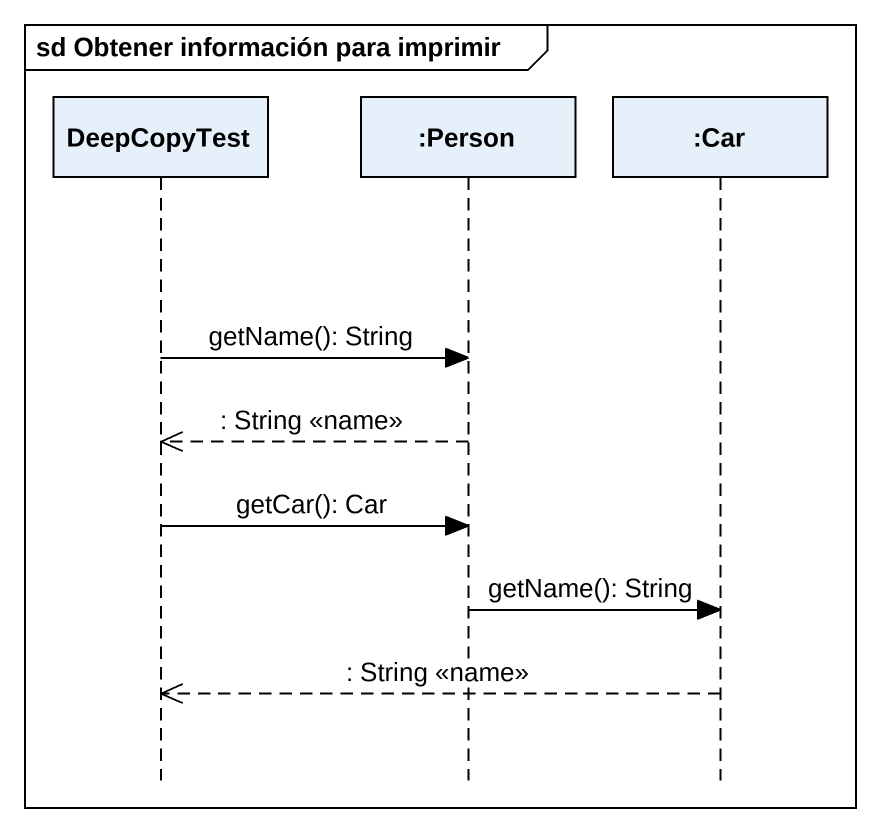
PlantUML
@startuml
mainframe sd Obtener información para imprimir
hide footbox
participant DeepCopyTest
participant ":Person" as Person_
participant ":Car" as Car

DeepCopyTest -> Person_ : getName(): String
Person_ -->> DeepCopyTest : : String <<name>>
DeepCopyTest -> Person_ : getCar(): Car
Person_ -> Car : getName(): String
Car -->> DeepCopyTest : : String <<name>>
@enduml
